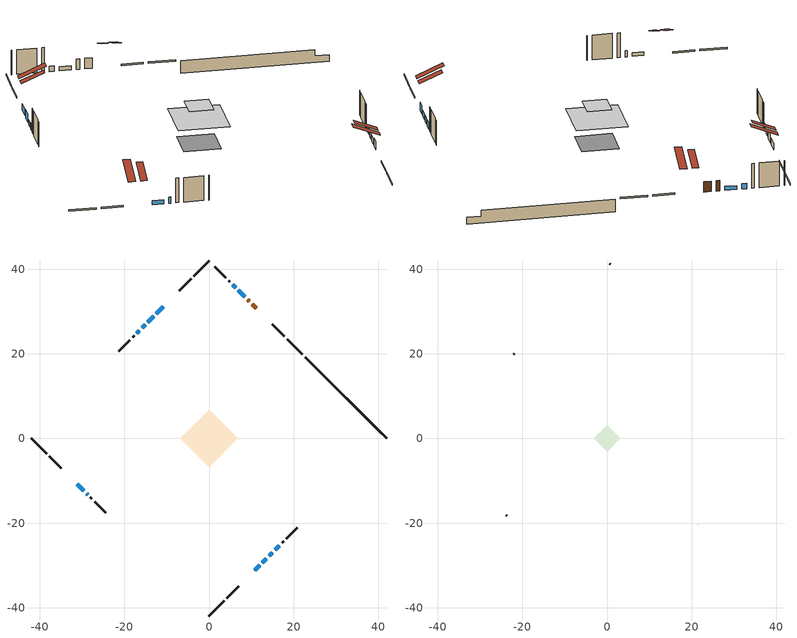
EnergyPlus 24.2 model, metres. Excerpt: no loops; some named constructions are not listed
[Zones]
conditioned space
 floor adiabatic (AdiabaticFloorConstruction): -6.75,0 0,6.75 6.75,0 0,-6.75 z3.35
 floor foundation (Slab1 construction): -4.81,0.11 -0.11,4.81 4.81,-0.11 0.11,-4.81 z-1.6
 wall outside (RimJoist1 construction): 0,-41.94 3.58,-38.36 / -41.94,0 -38.36,-3.58 / 0,41.94 -3.58,38.36 / 22.03,19.91 18.45,23.49 z0.91:1.21
 wall outside (RimJoist2 construction): 4.24,-37.7 7.08,-34.86 / -37.7,-4.24 -34.86,-7.08 / -4.24,37.7 -7.08,34.86 / 17.79,24.15 14.95,26.99 z0.91:1.21
 wall outside (AdiabaticWallConstruction 1): 11.2,30.74 10.21,31.73 / 9.56,32.38 9.1,32.84 z0.91:2.94
 wall outside (AdiabaticWallConstruction): -10.83,31.11 -12.41,29.53 z0.91:2.18; -13.07,28.87 -14.44,27.51 z0.91:2.43; -15.09,26.85 -15.83,26.11 z0.91:1.8; 10.83,-31.11 11.96,-29.98 z0.91:2.51; 8.44,33.5 6.93,35.01 / -31.11,-10.83 -29.6,-12.34 z0.91:1.67; 12.62,-29.32 13.55,-28.39 z0.91:2.08; 14.21,-27.73 14.95,-26.99 / 15.6,-26.34 16.63,-25.31 / -16.49,25.46 -17.04,24.9 / -28.94,-13 -28.67,-13.27 z0.91:2.13; 6.28,35.66 5.61,36.33 z0.91:1.98
 wall outside (Wall1 construction): 17.28,-24.66 17.62,-24.32 / -28.01,-13.93 -27.68,-14.26 / -17.69,24.25 -18.03,23.92 / 4.96,36.98 4.62,37.32 z0.91:5.79
 wall outside (Wall2 construction): 18.27,-23.67 20.86,-21.08 / -27.02,-14.92 -24.43,-17.51 / -18.68,23.26 -21.27,20.67 / 3.97,37.97 1.38,40.56 z0.91:5.79
 wall foundation (FoundationWall1 construction): 22.69,19.25,-1.6 22.69,19.25,0.91 40.02,1.93,0.91 40.02,1.93,-0.28 41.94,0,-0.28 41.94,0,-1.6
 window (WindowConstruction): -10.83,31.11 -12.41,29.53 z0.91:2.18
 window (WindowConstruction 4): -13.07,28.87 -14.44,27.51 z0.91:2.43
 window (WindowConstruction 5): -15.09,26.85 -15.83,26.11 z0.91:1.8
 window (WindowConstruction 6): 10.83,-31.11 11.96,-29.98 z0.91:2.51
 window (WindowConstruction 10): 8.44,33.5 6.93,35.01 z0.91:1.67
 window (WindowConstruction 11): -31.11,-10.83 -29.6,-12.34 z0.91:1.67
 window (WindowConstruction 1): 12.62,-29.32 13.55,-28.39 z0.91:2.08
 window (WindowConstruction 2): 14.21,-27.73 14.95,-26.99 z0.91:2.13
 window (WindowConstruction 7): 15.6,-26.34 16.63,-25.31 z0.91:2.13
 window (WindowConstruction 8): -16.49,25.45 -17.04,24.91 z0.91:2.13
 window (WindowConstruction 9): -28.94,-13 -28.67,-13.27 z0.91:2.13
 window (WindowConstruction 3): 6.28,35.66 5.61,36.33 z0.91:1.98
 door (Door): 11.2,30.74 10.21,31.73 z0.91:2.94
 door (Door 1): 9.56,32.38 9.1,32.84 z0.91:2.94
 ceiling adiabatic (AdiabaticFloorConstruction): 0,-6.75 6.75,0 0,6.75 -6.75,0 z3.35
 roof outside (Roof1 construction): 8.7,-33.24,5.79 5.14,-29.69,7.88 4.18,-30.65,7.88 7.74,-34.21,5.79; -33.24,-8.7,5.79 -29.69,-5.14,7.88 -30.65,-4.18,7.88 -34.21,-7.74,5.79; -8.7,33.24,5.79 -5.14,29.69,7.88 -4.18,30.65,7.88 -7.74,34.21,5.79; 13.33,28.61,5.79 9.78,25.05,7.88 10.74,24.09,7.88 14.3,27.65,5.79
attic - vented
 floor to conditioned space (Floor1 construction Reversed): -3.15,0 0,3.15 3.15,0 0,-3.15 z5.79
 wall outside (Wall4 construction): 21.52,-20.42 21.58,-20.36 / -23.78,-18.17 -23.71,-18.23 / -21.93,20.01 -21.99,19.95 / 0.72,41.22 0.66,41.28 z0.91:5.79
 roof outside (Roof2 construction): 10.18,-31.77,5.79 7.15,-28.74,7.57 6.33,-29.56,7.57 9.35,-32.59,5.79; -31.77,-10.18,5.79 -28.74,-7.15,7.57 -29.56,-6.33,7.57 -32.59,-9.35,5.79; -10.18,31.77,5.79 -7.15,28.74,7.57 -6.33,29.56,7.57 -9.35,32.59,5.79; 11.86,30.09,5.79 8.83,27.06,7.57 9.65,26.24,7.57 12.68,29.26,5.79
[Material] Roughness=Rough; Thermal Absorptance=0.9
Name | Thickness {m} | Conductivity {W/m-K} | Density {kg/m3} | Specific Heat {J/kg-K} | Solar Absorptance | Visible Absorptance
ceiling stud and cavity | 0.1397 | 0.0951285 | 65.682 | 1177.47 | 0.7 | 0.7
gypsum board | 0.0127 | 0.160291 | 801 | 837.4 | 0.6 | 0.6
[Construction]
Floor1 construction: ceiling stud and cavity, gypsum board
[Schedule:Day:Interval]
interior lighting schedule day: No, 01:00, 0.108182, 04:00, 0.0901515, 05:00, 0.0991667, 06:00, 0.162273, 07:00, 0.270455, 08:00, 0.342576, 10:00, 0.369621, 11:00, 0.351591, 12:00, 0.333561, 13:00, 0.324545, 14:00, 0.31553, 15:00, 0.333561, 16:00, 0.369621, 17:00, 0.450758, 18:00, 0.585985, 19:00, 0.775303, 20:00, 0.955606, 21:00, 0.991667, 22:00, 0.712197, 23:00, 0.360606, 24:00, 0.162273
interior lighting schedule day 1: No, 01:00, 0.100909, 04:00, 0.0840909, 05:00, 0.0925, 06:00, 0.151364, 07:00, 0.252273, 08:00, 0.319545, 10:00, 0.344773, 11:00, 0.327955, 12:00, 0.311136, 13:00, 0.302727, 14:00, 0.294318, 15:00, 0.311136, 16:00, 0.344773, 17:00, 0.420455, 18:00, 0.546591, 19:00, 0.723182, 20:00, 0.891364, 21:00, 0.925, 22:00, 0.664318, 23:00, 0.336364, 24:00, 0.151364
interior lighting schedule day 2: No, 01:00, 0.0927273, 04:00, 0.0772727, 05:00, 0.085, 06:00, 0.139091, 07:00, 0.231818, 08:00, 0.293636, 10:00, 0.316818, 11:00, 0.301364, 12:00, 0.285909, 13:00, 0.278182, 14:00, 0.270455, 15:00, 0.285909, 16:00, 0.316818, 17:00, 0.386364, 18:00, 0.502273, 19:00, 0.664545, 20:00, 0.819091, 21:00, 0.85, 22:00, 0.610455, 23:00, 0.309091, 24:00, 0.139091
interior lighting schedule day 3: No, 01:00, 0.0845455, 04:00, 0.0704545, 05:00, 0.0775, 06:00, 0.126818, 07:00, 0.211364, 08:00, 0.267727, 10:00, 0.288864, 11:00, 0.274773, 12:00, 0.260682, 13:00, 0.253636, 14:00, 0.246591, 15:00, 0.260682, 16:00, 0.288864, 17:00, 0.352273, 18:00, 0.457955, 19:00, 0.605909, 20:00, 0.746818, 21:00, 0.775, 22:00, 0.556591, 23:00, 0.281818, 24:00, 0.126818
interior lighting schedule day 4: No, 01:00, 0.0763636, 04:00, 0.0636364, 05:00, 0.07, 06:00, 0.114545, 07:00, 0.190909, 08:00, 0.241818, 10:00, 0.260909, 11:00, 0.248182, 12:00, 0.235455, 13:00, 0.229091, 14:00, 0.222727, 15:00, 0.235455, 16:00, 0.260909, 17:00, 0.318182, 18:00, 0.413636, 19:00, 0.547273, 20:00, 0.674545, 21:00, 0.7, 22:00, 0.502727, 23:00, 0.254545, 24:00, 0.114545
interior lighting schedule day 5: No, 01:00, 0.0727273, 04:00, 0.0606061, 05:00, 0.0666667, 06:00, 0.109091, 07:00, 0.181818, 08:00, 0.230303, 10:00, 0.248485, 11:00, 0.236364, 12:00, 0.224242, 13:00, 0.218182, 14:00, 0.212121, 15:00, 0.224242, 16:00, 0.248485, 17:00, 0.30303, 18:00, 0.393939, 19:00, 0.521212, 20:00, 0.642424, 21:00, 0.666667, 22:00, 0.478788, 23:00, 0.242424, 24:00, 0.109091
interior lighting schedule day 6: No, 01:00, 0.0745455, 04:00, 0.0621212, 05:00, 0.0683333, 06:00, 0.111818, 07:00, 0.186364, 08:00, 0.236061, 10:00, 0.254697, 11:00, 0.242273, 12:00, 0.229848, 13:00, 0.223636, 14:00, 0.217424, 15:00, 0.229848, 16:00, 0.254697, 17:00, 0.310606, 18:00, 0.403788, 19:00, 0.534242, 20:00, 0.658485, 21:00, 0.683333, 22:00, 0.490758, 23:00, 0.248485, 24:00, 0.111818
interior lighting schedule day 7: No, 01:00, 0.08, 04:00, 0.0666667, 05:00, 0.0733333, 06:00, 0.12, 07:00, 0.2, 08:00, 0.253333, 10:00, 0.273333, 11:00, 0.26, 12:00, 0.246667, 13:00, 0.24, 14:00, 0.233333, 15:00, 0.246667, 16:00, 0.273333, 17:00, 0.333333, 18:00, 0.433333, 19:00, 0.573333, 20:00, 0.706667, 21:00, 0.733333, 22:00, 0.526667, 23:00, 0.266667, 24:00, 0.12
interior lighting schedule day 8: No, 01:00, 0.0890909, 04:00, 0.0742424, 05:00, 0.0816667, 06:00, 0.133636, 07:00, 0.222727, 08:00, 0.282121, 10:00, 0.304394, 11:00, 0.289545, 12:00, 0.274697, 13:00, 0.267273, 14:00, 0.259848, 15:00, 0.274697, 16:00, 0.304394, 17:00, 0.371212, 18:00, 0.482576, 19:00, 0.638485, 20:00, 0.78697, 21:00, 0.816667, 22:00, 0.586515, 23:00, 0.29697, 24:00, 0.133636
interior lighting schedule day 9: No, 01:00, 0.0972727, 04:00, 0.0810606, 05:00, 0.0891667, 06:00, 0.145909, 07:00, 0.243182, 08:00, 0.30803, 10:00, 0.332348, 11:00, 0.316136, 12:00, 0.299924, 13:00, 0.291818, 14:00, 0.283712, 15:00, 0.299924, 16:00, 0.332348, 17:00, 0.405303, 18:00, 0.526894, 19:00, 0.697121, 20:00, 0.859242, 21:00, 0.891667, 22:00, 0.640379, 23:00, 0.324242, 24:00, 0.145909
interior lighting schedule day 10: No, 01:00, 0.105455, 04:00, 0.0878788, 05:00, 0.0966667, 06:00, 0.158182, 07:00, 0.263636, 08:00, 0.333939, 10:00, 0.360303, 11:00, 0.342727, 12:00, 0.325152, 13:00, 0.316364, 14:00, 0.307576, 15:00, 0.325152, 16:00, 0.360303, 17:00, 0.439394, 18:00, 0.571212, 19:00, 0.755758, 20:00, 0.931515, 21:00, 0.966667, 22:00, 0.694242, 23:00, 0.351515, 24:00, 0.158182
interior lighting schedule day 11: No, 01:00, 0.109091, 04:00, 0.0909091, 05:00, 0.1, 06:00, 0.163636, 07:00, 0.272727, 08:00, 0.345455, 10:00, 0.372727, 11:00, 0.354545, 12:00, 0.336364, 13:00, 0.327273, 14:00, 0.318182, 15:00, 0.336364, 16:00, 0.372727, 17:00, 0.454545, 18:00, 0.590909, 19:00, 0.781818, 20:00, 0.963636, 21:00, 1, 22:00, 0.718182, 23:00, 0.363636, 24:00, 0.163636
interior lighting schedule default day; occupants schedule default day; clothes dryer schedule default day; cooking range schedule default day; misc plug loads schedule default day; general water use schedule default day; heating setpoint default day; cooling setpoint default day; clothes dryer exhaust 0 schedule default day; cooling season schedule day; cooling season schedule day 2; cooling season schedule default day; exterior lighting schedule default day; natural vent schedule default day: No, 24:00, 0
occupants schedule day: No, 05:00, 0.426829, 06:00, 0.719512, 07:00, 1, 08:00, 0.670732, 09:00, 0.329268, 14:00, 0.170732, 15:00, 0.231707, 16:00, 0.329268, 17:00, 0.5, 18:00, 0.670732, 19:00, 0.829268, 21:00, 1, 22:00, 0.853659, 23:00, 0.646341, 24:00, 0.426829
clothes dryer schedule day; clothes dryer exhaust 0 schedule day: No, 01:00, 0.123457, 02:00, 0.0740741, 03:00, 0.0493827, 04:00, 0.0246914, 05:00, 0.0493827, 06:00, 0.0740741, 07:00, 0.197531, 08:00, 0.395062, 09:00, 0.592593, 10:00, 0.839506, 11:00, 0.962963, 12:00, 1, 13:00, 0.91358, 14:00, 0.82716, 15:00, 0.716049, 16:00, 0.753086, 17:00, 0.679012, 18:00, 0.666667, 20:00, 0.62963, 21:00, 0.641975, 22:00, 0.666667, 23:00, 0.54321, 24:00, 0.296296
cooking range schedule day: No, 05:00, 0.0597015, 06:00, 0.11194, 07:00, 0.171642, 08:00, 0.291045, 11:00, 0.343284, 12:00, 0.402985, 13:00, 0.462687, 14:00, 0.343284, 15:00, 0.291045, 16:00, 0.402985, 17:00, 0.567164, 18:00, 1, 19:00, 0.850746, 20:00, 0.432836, 21:00, 0.291045, 22:00, 0.231343, 23:00, 0.171642, 24:00, 0.11194
misc plug loads schedule day: No, 06:00, 0.705882, 07:00, 0.745098, 08:00, 0.803922, 15:00, 0.823529, 16:00, 0.862745, 17:00, 0.921569, 18:00, 0.980392, 19:00, 1, 20:00, 0.980392, 21:00, 0.941176, 22:00, 0.862745, 23:00, 0.784314, 24:00, 0.72549
general water use schedule day: No, 01:00, 0.315068, 03:00, 0.287671, 04:00, 0.342466, 05:00, 0.369863, 06:00, 0.520548, 07:00, 0.60274, 08:00, 0.534247, 10:00, 0.506849, 11:00, 0.465753, 14:00, 0.479452, 15:00, 0.534247, 16:00, 0.589041, 17:00, 0.69863, 18:00, 0.876712, 19:00, 0.890411, 20:00, 0.986301, 21:00, 1, 22:00, 0.863014, 23:00, 0.616438, 24:00, 0.465753
heating setpoint day: No, 07:00, 18, 23:00, 21, 24:00, 18
cooling setpoint day: No, 24:00, 25
cooling season schedule day 1: No, 24:00, 1
exterior lighting schedule day: No, 01:00, 0.566667, 03:00, 0.524167, 05:00, 0.495833, 06:00, 0.5525, 07:00, 0.623333, 08:00, 0.580833, 09:00, 0.439167, 10:00, 0.354167, 12:00, 0.34, 13:00, 0.354167, 14:00, 0.396667, 15:00, 0.425, 16:00, 0.495833, 17:00, 0.623333, 18:00, 0.793333, 19:00, 0.906667, 20:00, 0.963333, 21:00, 0.991667, 22:00, 0.920833, 23:00, 0.793333, 24:00, 0.665833
exterior lighting schedule day 1: No, 01:00, 0.528571, 03:00, 0.488929, 05:00, 0.4625, 06:00, 0.515357, 07:00, 0.581429, 08:00, 0.541786, 09:00, 0.409643, 10:00, 0.330357, 12:00, 0.317143, 13:00, 0.330357, 14:00, 0.37, 15:00, 0.396429, 16:00, 0.4625, 17:00, 0.581429, 18:00, 0.74, 19:00, 0.845714, 20:00, 0.898571, 21:00, 0.925, 22:00, 0.858929, 23:00, 0.74, 24:00, 0.621071
exterior lighting schedule day 10: No, 01:00, 0.552381, 03:00, 0.510952, 05:00, 0.483333, 06:00, 0.538571, 07:00, 0.607619, 08:00, 0.56619, 09:00, 0.428095, 10:00, 0.345238, 12:00, 0.331429, 13:00, 0.345238, 14:00, 0.386667, 15:00, 0.414286, 16:00, 0.483333, 17:00, 0.607619, 18:00, 0.773333, 19:00, 0.88381, 20:00, 0.939048, 21:00, 0.966667, 22:00, 0.897619, 23:00, 0.773333, 24:00, 0.649048
exterior lighting schedule day 11: No, 01:00, 0.571429, 03:00, 0.528571, 05:00, 0.5, 06:00, 0.557143, 07:00, 0.628571, 08:00, 0.585714, 09:00, 0.442857, 10:00, 0.357143, 12:00, 0.342857, 13:00, 0.357143, 14:00, 0.4, 15:00, 0.428571, 16:00, 0.5, 17:00, 0.628571, 18:00, 0.8, 19:00, 0.914286, 20:00, 0.971429, 21:00, 1, 22:00, 0.928571, 23:00, 0.8, 24:00, 0.671429
exterior lighting schedule day 2: No, 01:00, 0.485714, 03:00, 0.449286, 05:00, 0.425, 06:00, 0.473571, 07:00, 0.534286, 08:00, 0.497857, 09:00, 0.376429, 10:00, 0.303571, 12:00, 0.291429, 13:00, 0.303571, 14:00, 0.34, 15:00, 0.364286, 16:00, 0.425, 17:00, 0.534286, 18:00, 0.68, 19:00, 0.777143, 20:00, 0.825714, 21:00, 0.85, 22:00, 0.789286, 23:00, 0.68, 24:00, 0.570714
exterior lighting schedule day 3: No, 01:00, 0.442857, 03:00, 0.409643, 05:00, 0.3875, 06:00, 0.431786, 07:00, 0.487143, 08:00, 0.453929, 09:00, 0.343214, 10:00, 0.276786, 12:00, 0.265714, 13:00, 0.276786, 14:00, 0.31, 15:00, 0.332143, 16:00, 0.3875, 17:00, 0.487143, 18:00, 0.62, 19:00, 0.708571, 20:00, 0.752857, 21:00, 0.775, 22:00, 0.719643, 23:00, 0.62, 24:00, 0.520357
exterior lighting schedule day 4: No, 01:00, 0.4, 03:00, 0.37, 05:00, 0.35, 06:00, 0.39, 07:00, 0.44, 08:00, 0.41, 09:00, 0.31, 10:00, 0.25, 12:00, 0.24, 13:00, 0.25, 14:00, 0.28, 15:00, 0.3, 16:00, 0.35, 17:00, 0.44, 18:00, 0.56, 19:00, 0.64, 20:00, 0.68, 21:00, 0.7, 22:00, 0.65, 23:00, 0.56, 24:00, 0.47
exterior lighting schedule day 5: No, 01:00, 0.380952, 03:00, 0.352381, 05:00, 0.333333, 06:00, 0.371429, 07:00, 0.419048, 08:00, 0.390476, 09:00, 0.295238, 10:00, 0.238095, 12:00, 0.228571, 13:00, 0.238095, 14:00, 0.266667, 15:00, 0.285714, 16:00, 0.333333, 17:00, 0.419048, 18:00, 0.533333, 19:00, 0.609524, 20:00, 0.647619, 21:00, 0.666667, 22:00, 0.619048, 23:00, 0.533333, 24:00, 0.447619
exterior lighting schedule day 6: No, 01:00, 0.390476, 03:00, 0.36119, 05:00, 0.341667, 06:00, 0.380714, 07:00, 0.429524, 08:00, 0.400238, 09:00, 0.302619, 10:00, 0.244048, 12:00, 0.234286, 13:00, 0.244048, 14:00, 0.273333, 15:00, 0.292857, 16:00, 0.341667, 17:00, 0.429524, 18:00, 0.546667, 19:00, 0.624762, 20:00, 0.66381, 21:00, 0.683333, 22:00, 0.634524, 23:00, 0.546667, 24:00, 0.45881
exterior lighting schedule day 7: No, 01:00, 0.419048, 03:00, 0.387619, 05:00, 0.366667, 06:00, 0.408571, 07:00, 0.460952, 08:00, 0.429524, 09:00, 0.324762, 10:00, 0.261905, 12:00, 0.251429, 13:00, 0.261905, 14:00, 0.293333, 15:00, 0.314286, 16:00, 0.366667, 17:00, 0.460952, 18:00, 0.586667, 19:00, 0.670476, 20:00, 0.712381, 21:00, 0.733333, 22:00, 0.680952, 23:00, 0.586667, 24:00, 0.492381
exterior lighting schedule day 8: No, 01:00, 0.466667, 03:00, 0.431667, 05:00, 0.408333, 06:00, 0.455, 07:00, 0.513333, 08:00, 0.478333, 09:00, 0.361667, 10:00, 0.291667, 12:00, 0.28, 13:00, 0.291667, 14:00, 0.326667, 15:00, 0.35, 16:00, 0.408333, 17:00, 0.513333, 18:00, 0.653333, 19:00, 0.746667, 20:00, 0.793333, 21:00, 0.816667, 22:00, 0.758333, 23:00, 0.653333, 24:00, 0.548333
exterior lighting schedule day 9: No, 01:00, 0.509524, 03:00, 0.47131, 05:00, 0.445833, 06:00, 0.496786, 07:00, 0.560476, 08:00, 0.522262, 09:00, 0.394881, 10:00, 0.318452, 12:00, 0.305714, 13:00, 0.318452, 14:00, 0.356667, 15:00, 0.382143, 16:00, 0.445833, 17:00, 0.560476, 18:00, 0.713333, 19:00, 0.815238, 20:00, 0.86619, 21:00, 0.891667, 22:00, 0.827976, 23:00, 0.713333, 24:00, 0.59869
[Schedule:Week:Daily]
heating setpoint Week Rule - Jan1-Dec31: heating setpoint day, heating setpoint day, heating setpoint day, heating setpoint day, heating setpoint day, heating setpoint day, heating setpoint day, heating setpoint default day, heating setpoint default day, heating setpoint default day, heating setpoint default day, heating setpoint default day
cooling setpoint Week Rule - Jan1-Dec31: cooling setpoint day, cooling setpoint day, cooling setpoint day, cooling setpoint day, cooling setpoint day, cooling setpoint day, cooling setpoint day, cooling setpoint default day, cooling setpoint default day, cooling setpoint default day, cooling setpoint default day, cooling setpoint default day
clothes dryer exhaust 0 schedule Week Rule - Jan1-Dec31: clothes dryer exhaust 0 schedule day, clothes dryer exhaust 0 schedule day, clothes dryer exhaust 0 schedule day, clothes dryer exhaust 0 schedule day, clothes dryer exhaust 0 schedule day, clothes dryer exhaust 0 schedule day, clothes dryer exhaust 0 schedule day, clothes dryer exhaust 0 schedule default day, clothes dryer exhaust 0 schedule default day, clothes dryer exhaust 0 schedule default day, clothes dryer exhaust 0 schedule default day, clothes dryer exhaust 0 schedule default day
cooling season schedule Week Rule - Jan1-May26: cooling season schedule day, cooling season schedule day, cooling season schedule day, cooling season schedule day, cooling season schedule day, cooling season schedule day, cooling season schedule day, cooling season schedule default day, cooling season schedule default day, cooling season schedule default day, cooling season schedule default day, cooling season schedule default day
cooling season schedule Week Rule - May27-Jun2: cooling season schedule day, cooling season schedule day, cooling season schedule day, cooling season schedule day, cooling season schedule day, cooling season schedule day 1, cooling season schedule day 1, cooling season schedule default day, cooling season schedule default day, cooling season schedule default day, cooling season schedule default day, cooling season schedule default day
cooling season schedule Week Rule - Jun3-Aug25: cooling season schedule day 1, cooling season schedule day 1, cooling season schedule day 1, cooling season schedule day 1, cooling season schedule day 1, cooling season schedule day 1, cooling season schedule day 1, cooling season schedule default day, cooling season schedule default day, cooling season schedule default day, cooling season schedule default day, cooling season schedule default day
cooling season schedule Week Rule - Aug26-Sep1: cooling season schedule day 1, cooling season schedule day 1, cooling season schedule day 1, cooling season schedule day 1, cooling season schedule day 1, cooling season schedule day 1, cooling season schedule day 2, cooling season schedule default day, cooling season schedule default day, cooling season schedule default day, cooling season schedule default day, cooling season schedule default day
cooling season schedule Week Rule - Sep2-Dec31: cooling season schedule day 2, cooling season schedule day 2, cooling season schedule day 2, cooling season schedule day 2, cooling season schedule day 2, cooling season schedule day 2, cooling season schedule day 2, cooling season schedule default day, cooling season schedule default day, cooling season schedule default day, cooling season schedule default day, cooling season schedule default day
exterior lighting schedule Week Rule - Oct7-Oct27: exterior lighting schedule day 9, exterior lighting schedule day 9, exterior lighting schedule day 9, exterior lighting schedule day 9, exterior lighting schedule day 9, exterior lighting schedule day 9, exterior lighting schedule day 9, exterior lighting schedule default day, exterior lighting schedule default day, exterior lighting schedule default day, exterior lighting schedule default day, exterior lighting schedule default day
exterior lighting schedule Week Rule - Oct28-Nov3: exterior lighting schedule day 9, exterior lighting schedule day 9, exterior lighting schedule day 9, exterior lighting schedule day 9, exterior lighting schedule day 10, exterior lighting schedule day 10, exterior lighting schedule day 10, exterior lighting schedule default day, exterior lighting schedule default day, exterior lighting schedule default day, exterior lighting schedule default day, exterior lighting schedule default day
exterior lighting schedule Week Rule - Nov4-Nov24: exterior lighting schedule day 10, exterior lighting schedule day 10, exterior lighting schedule day 10, exterior lighting schedule day 10, exterior lighting schedule day 10, exterior lighting schedule day 10, exterior lighting schedule day 10, exterior lighting schedule default day, exterior lighting schedule default day, exterior lighting schedule default day, exterior lighting schedule default day, exterior lighting schedule default day
exterior lighting schedule Week Rule - Nov25-Dec1: exterior lighting schedule day 10, exterior lighting schedule day 10, exterior lighting schedule day 10, exterior lighting schedule day 10, exterior lighting schedule day 10, exterior lighting schedule day 10, exterior lighting schedule day 11, exterior lighting schedule default day, exterior lighting schedule default day, exterior lighting schedule default day, exterior lighting schedule default day, exterior lighting schedule default day
exterior lighting schedule Week Rule - Dec2-Dec31: exterior lighting schedule day 11, exterior lighting schedule day 11, exterior lighting schedule day 11, exterior lighting schedule day 11, exterior lighting schedule day 11, exterior lighting schedule day 11, exterior lighting schedule day 11, exterior lighting schedule default day, exterior lighting schedule default day, exterior lighting schedule default day, exterior lighting schedule default day, exterior lighting schedule default day
natural vent schedule Week Rule - Jan1-Dec31: natural vent schedule default day, natural vent schedule default day, natural vent schedule default day, natural vent schedule default day, natural vent schedule default day, natural vent schedule default day, natural vent schedule default day, natural vent schedule default day, natural vent schedule default day, natural vent schedule default day, natural vent schedule default day, natural vent schedule default day
[Schedule:Year]
heating setpoint: heating setpoint Week Rule - Jan1-Dec31, 1, 1, 12, 31
natural vent schedule: natural vent schedule Week Rule - Jan1-Dec31, 1, 1, 12, 31
